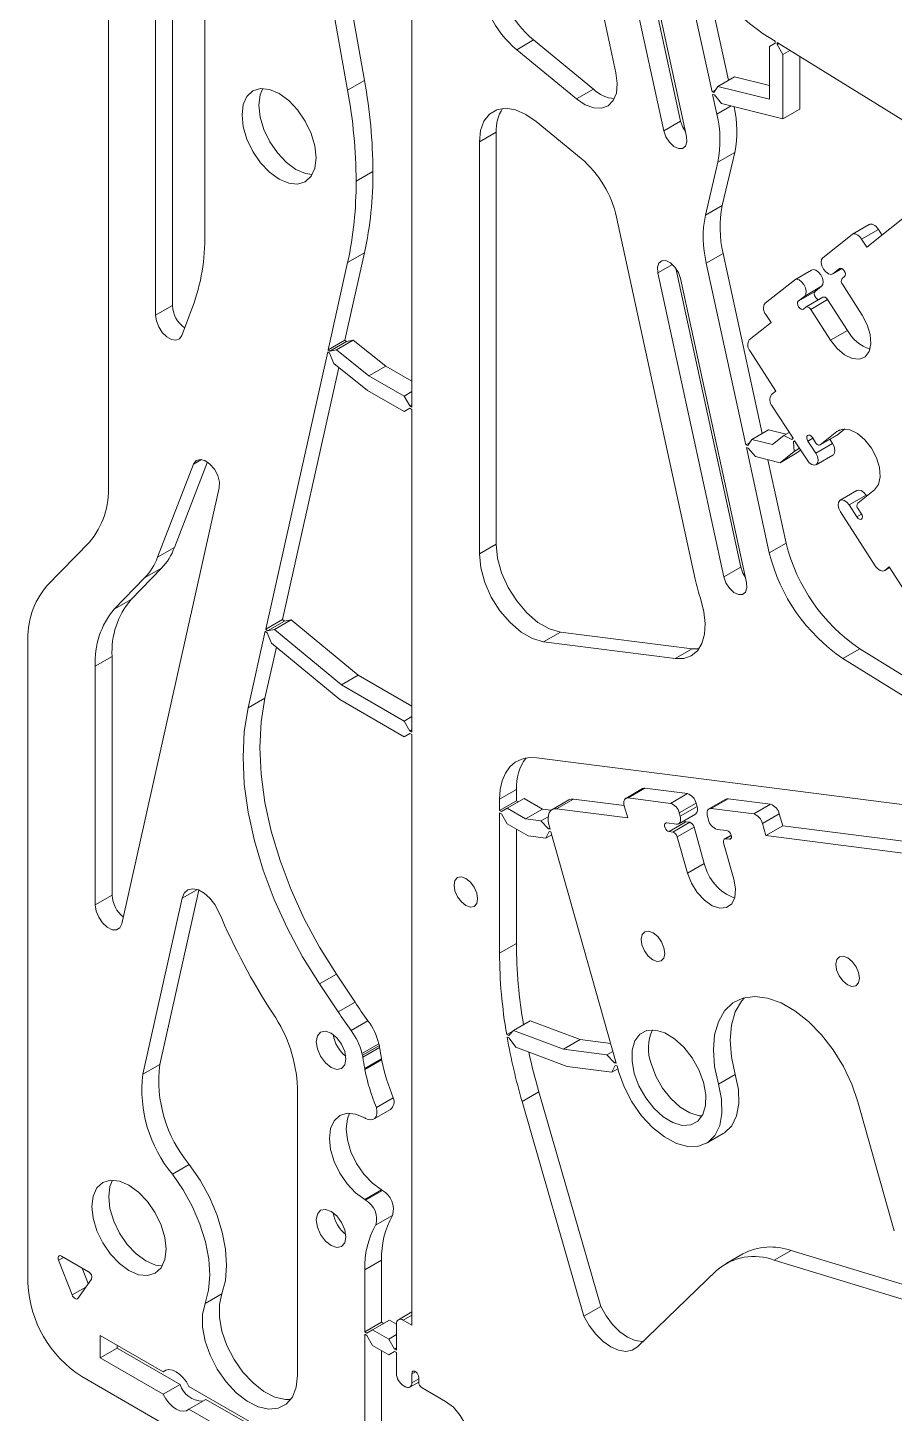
# Model space of a CAD drawing. Header units: millimetres. Extents: x 0 to 415, y 0 to 292.
# Drawn here: x 374.52 to 383.62, y 99.42 to 113.97 of the extents above; entities that cross this region are included whole.
import ezdxf

# ---------------------------------------------------------------- set-up
doc = ezdxf.new("R2010")
doc.units = ezdxf.units.MM

msp = doc.modelspace()

# ---------------------------------------------------------------- linework, layer by layer
at = {"color": 7, "linetype": 'Continuous', "lineweight": 15}
for p, q in [((375.3706, 118.5519), (375.3706, 109.1684)), ((380.6972, 113.4952), (379.818, 117.5453)), ((377.1975, 117.1709), (377.8815, 113.315)), ((380.2749, 117.1447), (381.199, 112.8879)), ((380.4632, 117.1938), (381.3758, 112.99)), ((380.8646, 117.1697), (381.7056, 113.2958)), ((377.4162, 117.0364), (378.0583, 113.417)), ((381.4369, 112.8293), (380.5128, 117.0861)), ((378.5562, 116.5869), (378.5562, 109.9867)), ((376.0424, 111.0558), (376.0424, 116.2593)), ((375.8656, 110.9537), (375.8656, 116.2033)), ((376.3827, 114.7583), (376.3827, 111.8017)), ((381.6158, 114.6259), (381.8779, 113.4186)), ((382.3687, 113.8285), (382.2406, 113.9079)), ((379.8319, 113.8416), (379.6551, 113.7395)), ((379.8319, 113.8416), (380.4605, 113.3241)), ((382.3686, 113.8068), (382.3085, 113.7721)), ((382.3085, 113.2192), (382.3085, 113.7721)), ((382.3687, 113.8069), (382.3686, 113.8068)), ((382.3686, 113.8068), (382.3687, 113.8068)), ((382.3687, 113.8285), (382.3687, 113.8068)), ((383.7536, 112.9706), (382.3899, 113.8154)), ((382.3899, 113.8154), (382.3899, 113.7944)), ((382.3899, 113.7944), (382.4074, 113.8045)), ((382.4499, 113.6905), (382.3899, 113.7944)), ((379.6551, 113.7395), (380.2837, 113.2221)), ((382.5232, 113.7328), (382.4499, 113.6905)), ((382.4499, 113.0144), (382.4499, 113.6905)), ((382.6267, 113.6687), (382.6267, 113.1165)), ((377.8815, 113.315), (378.0583, 113.417)), ((380.2837, 113.2221), (380.4605, 113.3241)), ((381.7398, 113.3156), (381.7056, 113.2958)), ((381.7649, 113.3534), (381.7237, 113.2914)), ((381.9417, 113.4554), (381.7649, 113.3534)), ((381.7649, 113.3534), (382.3085, 113.2192)), ((382.3085, 113.3649), (381.9417, 113.4554)), ((381.7237, 113.2914), (381.7056, 113.2958)), ((381.7295, 113.2645), (381.7114, 113.2689)), ((381.7114, 113.2689), (381.7563, 113.0623)), ((381.7295, 113.2645), (381.8039, 113.1739)), ((381.7295, 113.2645), (381.7295, 113.2645)), ((381.8039, 113.1739), (382.4499, 113.0144)), ((382.6267, 113.1165), (382.4499, 113.0144)), ((380.3314, 112.5984), (379.8613, 112.9854)), ((381.3758, 112.99), (381.199, 112.8879)), ((379.44, 112.8737), (379.2633, 112.7716)), ((379.2633, 112.7716), (379.2633, 108.4464)), ((379.44, 112.8737), (379.44, 108.5484)), ((381.9428, 112.6618), (381.7661, 112.5598)), ((381.9428, 112.6618), (381.8122, 112.1039)), ((378.1469, 112.4615), (377.9701, 112.3595)), ((381.7661, 112.5598), (381.6355, 112.0019)), ((381.6355, 112.0019), (381.8122, 112.1039)), ((383.8298, 112.064), (383.328, 111.6675)), ((381.5293, 108.1804), (380.7041, 111.9817)), ((383.3551, 111.904), (383.1783, 111.802)), ((383.1743, 111.7992), (382.8663, 111.5559)), ((383.4507, 111.8535), (383.2739, 111.7514)), ((383.2739, 111.7514), (383.328, 111.6675)), ((383.4507, 111.8535), (383.4887, 111.7945)), ((377.8533, 110.6907), (378.0581, 111.6077)), ((377.8813, 111.5056), (378.0581, 111.6077)), ((381.822, 111.6014), (381.6452, 111.4993)), ((381.822, 111.6014), (382.2323, 109.7113)), ((377.6765, 110.5886), (377.8813, 111.5056)), ((381.3248, 111.4464), (382.0062, 108.3081)), ((381.6452, 111.4993), (382.0598, 109.5899)), ((382.7506, 111.4264), (382.5738, 111.3244)), ((382.9704, 111.3855), (383.0683, 111.442)), ((382.9744, 111.3882), (383.0428, 111.4423)), ((381.1366, 111.3974), (381.8294, 108.206)), ((382.0673, 108.1474), (381.3745, 111.3388)), ((382.5698, 111.3217), (382.2618, 111.0784)), ((383.0968, 111.3584), (383.0695, 111.3368)), ((383.0737, 111.2768), (383.2817, 110.9539)), ((382.7862, 111.2019), (382.6094, 111.0998)), ((382.6094, 111.0998), (382.6778, 111.1539)), ((382.8546, 111.256), (382.6778, 111.1539)), ((382.8696, 111.141), (382.6928, 111.039)), ((382.7862, 111.2019), (382.8546, 111.256)), ((375.8656, 110.9537), (376.0424, 111.0558)), ((376.2548, 111.0377), (376.1399, 110.7395)), ((382.6908, 111.0376), (382.6634, 111.016)), ((382.9174, 111.1157), (382.7406, 111.0137)), ((382.7406, 111.0137), (382.9486, 110.6908)), ((382.9174, 111.1157), (383.1254, 110.7928)), ((382.3242, 110.8746), (382.0961, 110.6943)), ((382.2702, 110.9584), (382.3242, 110.8746)), ((383.1254, 110.7928), (382.9486, 110.6908)), ((377.0217, 107.6566), (377.6718, 110.5675)), ((377.6718, 110.5675), (377.6892, 110.5536)), ((377.6765, 110.5886), (377.8533, 110.6907)), ((377.6765, 110.5886), (377.6932, 110.5753)), ((377.6892, 110.5536), (377.7368, 110.4448)), ((377.6892, 110.5536), (377.6892, 110.5536)), ((377.6932, 110.5753), (377.87, 110.6774)), ((377.7636, 110.5897), (377.6932, 110.5753)), ((377.9404, 110.6917), (377.7636, 110.5897)), ((377.7636, 110.5897), (378.1049, 110.3166)), ((377.8533, 110.6907), (377.87, 110.6774)), ((377.87, 110.6774), (377.9404, 110.6917)), ((378.2817, 110.4186), (377.9404, 110.6917)), ((382.1045, 110.5744), (382.3746, 110.1551)), ((377.7368, 110.4448), (378.0914, 110.1611)), ((378.2817, 110.4186), (378.1049, 110.3166)), ((378.5562, 110.2602), (378.2817, 110.4186)), ((377.1985, 107.7587), (377.789, 110.403)), ((378.1049, 110.3166), (378.4745, 110.1033)), ((378.0914, 110.1611), (378.4745, 109.94)), ((378.4745, 110.1033), (378.5562, 110.1504)), ((382.329, 110.119), (382.3746, 110.1551)), ((378.5346, 109.9992), (378.4745, 110.1033)), ((378.4745, 109.94), (378.5346, 109.9747)), ((378.5346, 109.9747), (378.4745, 109.94)), ((378.5562, 110.0116), (378.5346, 109.9992)), ((378.5346, 109.9992), (378.5562, 109.9867)), ((378.5346, 109.9747), (378.5562, 109.9622)), ((382.556, 109.6598), (382.3374, 109.9991)), ((378.5562, 109.9622), (378.5562, 106.5746)), ((382.298, 109.7492), (382.1212, 109.6471)), ((382.298, 109.7492), (382.4834, 109.7039)), ((382.4577, 109.689), (382.3392, 109.5939)), ((382.4577, 109.689), (382.5156, 109.7225)), ((382.5422, 109.6489), (382.4577, 109.689)), ((382.8381, 109.5913), (383.0149, 109.6934)), ((382.8401, 109.5927), (383.0158, 109.7314)), ((383.0169, 109.6947), (382.8401, 109.5927)), ((383.0169, 109.6947), (383.0149, 109.6934)), ((383.0169, 109.6947), (383.0977, 109.7585)), ((382.098, 109.6119), (382.0598, 109.5899)), ((382.0801, 109.5849), (382.0598, 109.5899)), ((382.086, 109.5579), (382.0656, 109.563)), ((382.0656, 109.563), (382.3058, 108.4566)), ((382.1212, 109.6471), (382.0801, 109.5849)), ((382.0801, 109.5849), (382.0801, 109.5849)), ((382.086, 109.5579), (382.1604, 109.4676)), ((382.3392, 109.5939), (382.1212, 109.6471)), ((382.556, 109.6598), (382.5422, 109.6489)), ((382.5722, 109.6346), (382.5585, 109.6238)), ((382.5735, 109.6325), (382.5585, 109.6238)), ((382.5585, 109.6238), (382.5586, 109.6237)), ((382.5586, 109.6237), (382.5736, 109.6324)), ((382.5661, 109.5216), (382.5586, 109.6237)), ((382.6236, 109.5548), (382.5661, 109.5216)), ((382.702, 109.433), (382.5722, 109.6346)), ((382.5967, 109.5063), (382.635, 109.5371)), ((382.7123, 109.6309), (382.7933, 109.5051)), ((382.7579, 109.6669), (382.7903, 109.6166)), ((382.7933, 109.5051), (382.9701, 109.6071)), ((382.9417, 109.6511), (382.9701, 109.6071)), ((375.8871, 108.4123), (376.2635, 109.3892)), ((376.0639, 108.5143), (376.4096, 109.4116)), ((382.4199, 109.4042), (382.1604, 109.4676)), ((382.2922, 109.4354), (382.4825, 108.5587)), ((382.5661, 109.5216), (382.4199, 109.4042)), ((382.5967, 109.5063), (382.4199, 109.4042)), ((382.7977, 109.3824), (382.9744, 109.4845)), ((376.5343, 109.1406), (375.512, 104.5634)), ((383.2256, 109.1125), (383.0488, 109.0105)), ((383.2345, 108.9804), (383.4101, 109.1192)), ((383.3212, 109.0619), (383.1444, 108.9599)), ((383.1444, 108.9599), (383.2255, 108.8341)), ((383.3212, 109.0619), (383.3268, 109.0533)), ((383.4178, 108.3217), (383.0532, 108.8878)), ((383.2387, 108.9205), (383.2711, 108.8701)), ((374.7255, 108.111), (375.1707, 108.5682)), ((375.8871, 108.4123), (376.0639, 108.5143)), ((379.2633, 108.4464), (379.44, 108.5484)), ((382.3058, 108.4566), (382.4825, 108.5587)), ((375.6094, 107.969), (375.928, 108.2961)), ((375.7512, 108.194), (375.928, 108.2961)), ((382.0062, 108.3081), (381.8294, 108.206)), ((383.5135, 108.2711), (383.5679, 108.3025)), ((383.5175, 108.2738), (383.5631, 108.3099)), ((383.5631, 108.3099), (384.1574, 107.3873)), ((375.4326, 107.8669), (375.7512, 108.194)), ((375.4326, 107.8669), (375.6094, 107.969)), ((377.1985, 107.7587), (377.0217, 107.6566)), ((377.042, 107.6397), (377.0217, 107.6566)), ((377.042, 107.6398), (377.2188, 107.7419)), ((377.1135, 107.6518), (377.042, 107.6398)), ((377.042, 107.6397), (377.042, 107.6398)), ((377.2902, 107.7539), (377.1135, 107.6518)), ((377.8156, 107.0716), (377.1135, 107.6518)), ((377.2187, 107.7418), (377.1985, 107.7587)), ((377.2188, 107.7419), (377.2902, 107.7539)), ((377.2902, 107.7539), (377.9923, 107.1736)), ((374.5256, 100.7893), (374.5256, 107.5108)), ((376.8368, 106.8289), (377.017, 107.6355)), ((377.0377, 107.6181), (377.017, 107.6355)), ((377.0377, 107.6181), (377.0836, 107.5094)), ((377.8005, 106.917), (377.0836, 107.5094)), ((380.1146, 107.6264), (379.9378, 107.5243)), ((379.9378, 107.5243), (381.3185, 107.348)), ((380.1146, 107.6264), (381.4953, 107.4501)), ((375.2327, 107.2667), (375.4095, 107.3687)), ((375.4095, 104.8631), (375.4095, 107.3687)), ((377.0136, 106.931), (377.1336, 107.4681)), ((381.3185, 107.348), (381.4953, 107.4501)), ((381.4953, 107.4501), (381.5659, 107.4488)), ((383.0779, 107.3479), (383.2547, 107.45)), ((383.2547, 107.45), (384.4727, 106.6954)), ((375.2327, 104.761), (375.2327, 107.2667)), ((383.0779, 107.3479), (384.5261, 106.4508)), ((377.9923, 107.1736), (377.8156, 107.0716)), ((378.4749, 106.691), (377.8156, 107.0716)), ((377.9923, 107.1736), (378.5562, 106.8481)), ((376.8368, 106.8289), (377.0136, 106.931)), ((378.4749, 106.5277), (377.8005, 106.917)), ((378.4749, 106.691), (378.5562, 106.7379)), ((378.535, 106.5869), (378.4749, 106.691)), ((378.4749, 106.5277), (378.535, 106.5624)), ((378.535, 106.5624), (378.4749, 106.5277)), ((378.5562, 106.5991), (378.535, 106.5869)), ((378.5562, 106.5746), (378.535, 106.5869)), ((378.5562, 106.5501), (378.535, 106.5624)), ((378.5562, 106.5501), (378.5562, 100.3491)), ((383.8665, 105.7959), (379.8677, 106.3065)), ((379.4754, 105.8704), (379.6522, 105.9725)), ((379.6522, 105.9725), (379.6522, 105.8558)), ((380.9769, 105.9821), (380.8002, 105.88)), ((381.0013, 105.9864), (380.8245, 105.8843)), ((381.4461, 105.9296), (381.0013, 105.9864)), ((381.2693, 105.8275), (381.4461, 105.9296)), ((379.4754, 105.8704), (379.4754, 105.7537)), ((379.6522, 105.8558), (379.4754, 105.7537)), ((379.4966, 105.7415), (379.4754, 105.7537)), ((379.5567, 105.7762), (379.4966, 105.7415)), ((379.7335, 105.8783), (379.5567, 105.7762)), ((379.7491, 105.6652), (379.5567, 105.7762)), ((379.6734, 105.8436), (379.6522, 105.8558)), ((379.7335, 105.8783), (379.9259, 105.7672)), ((379.9259, 105.7672), (379.7491, 105.6652)), ((379.9259, 105.7672), (380.0167, 105.7551)), ((380.2024, 105.8633), (380.0256, 105.7613)), ((380.2511, 105.8719), (380.0743, 105.7698)), ((380.0743, 105.7698), (380.8202, 105.6746)), ((380.2511, 105.8719), (380.7837, 105.8039)), ((380.8202, 105.6746), (380.7843, 105.8018)), ((381.2693, 105.8275), (380.8245, 105.8843)), ((381.5376, 105.8303), (381.3608, 105.7282)), ((381.3711, 105.6919), (381.5479, 105.7939)), ((381.5376, 105.8303), (381.5479, 105.7939)), ((381.85, 105.8706), (381.6732, 105.7685)), ((381.8744, 105.8749), (381.6976, 105.7728)), ((382.1424, 105.716), (381.6976, 105.7728)), ((382.3191, 105.8181), (381.8744, 105.8749)), ((382.1424, 105.716), (382.3191, 105.8181)), ((379.4966, 105.717), (379.4754, 105.7292)), ((379.4754, 105.7292), (379.4754, 104.2551)), ((379.4966, 105.717), (379.5567, 105.6129)), ((379.7753, 105.4867), (379.5567, 105.6129)), ((379.9101, 105.6437), (379.7491, 105.6652)), ((379.9101, 105.6437), (379.985, 105.6869)), ((379.9878, 105.5589), (379.9101, 105.6437)), ((380.0075, 105.5563), (379.9938, 105.6049)), ((381.3309, 105.6094), (381.232, 105.622)), ((381.2544, 105.5315), (381.4312, 105.6336)), ((381.2939, 105.5265), (381.4707, 105.6285)), ((381.3552, 105.6137), (381.532, 105.7157)), ((381.3608, 105.7282), (381.3711, 105.6919)), ((381.4312, 105.6336), (381.4707, 105.6285)), ((381.6573, 105.6904), (381.6676, 105.654)), ((382.4107, 105.7188), (382.2339, 105.6167)), ((382.2698, 105.4895), (382.2339, 105.6167)), ((382.4466, 105.5915), (382.4107, 105.7188)), ((379.6522, 105.5578), (379.6522, 104.3572)), ((379.9608, 105.4619), (379.7753, 105.4867)), ((379.9608, 105.4619), (379.9953, 105.5316)), ((380.0239, 105.4983), (379.9608, 105.4619)), ((380.0041, 105.5684), (379.9878, 105.5589)), ((380.0041, 105.5682), (379.9878, 105.5588)), ((379.9878, 105.5589), (379.9878, 105.5588)), ((380.0075, 105.5563), (379.9878, 105.5588)), ((380.0152, 105.529), (379.9953, 105.5316)), ((380.7006, 103.1006), (380.0152, 105.529)), ((381.2544, 105.5315), (381.2939, 105.5265)), ((381.3397, 105.4768), (381.5165, 105.5789)), ((381.4474, 105.095), (381.3397, 105.4768)), ((381.6242, 105.1971), (381.5165, 105.5789)), ((381.858, 105.5421), (381.7592, 105.5547)), ((381.9063, 105.4946), (381.8352, 105.4536)), ((382.2698, 105.4895), (382.4466, 105.5915)), ((382.2698, 105.4895), (383.7643, 105.2986)), ((382.4466, 105.5915), (383.9411, 105.4007)), ((381.935, 105.0328), (381.8273, 105.4145)), ((381.8474, 105.4558), (381.8869, 105.4507)), ((381.6242, 105.1971), (381.4474, 105.095)), ((375.9092, 103.0859), (376.3184, 104.9179)), ((375.2327, 104.761), (375.4095, 104.8631)), ((375.7325, 102.9839), (376.1449, 104.8307)), ((379.4754, 104.2551), (379.6522, 104.3572)), ((377.7632, 104.0338), (377.5864, 103.9317)), ((377.9592, 103.7409), (377.7632, 104.0338)), ((377.7825, 103.6389), (377.5864, 103.9317)), ((377.9592, 103.7409), (377.7825, 103.6389)), ((377.9171, 103.4442), (378.0939, 103.5462)), ((379.6165, 103.4377), (379.5506, 103.3997)), ((379.6209, 103.4424), (379.5732, 103.3912)), ((379.7977, 103.5445), (379.6209, 103.4424)), ((380.1463, 103.2467), (379.6209, 103.4424)), ((379.7977, 103.5445), (380.3231, 103.3487)), ((378.0316, 103.2026), (378.2084, 103.3046)), ((378.0372, 103.1837), (378.214, 103.2858)), ((379.5732, 103.3912), (379.5506, 103.3997)), ((379.5757, 103.3654), (379.5552, 103.3731)), ((379.5759, 103.3638), (379.5757, 103.3654)), ((379.5759, 103.3638), (379.6456, 103.2674)), ((380.3231, 103.3487), (380.1463, 103.2467)), ((380.3231, 103.3487), (380.6422, 103.3075)), ((378.0405, 103.1629), (378.2172, 103.2649)), ((378.2375, 103.1451), (378.0607, 103.0431)), ((378.2378, 103.1353), (378.061, 103.0333)), ((380.1846, 103.0665), (379.6456, 103.2674)), ((380.603, 103.1877), (380.1463, 103.2467)), ((380.603, 103.1877), (380.6658, 103.2239)), ((380.6808, 103.1032), (380.603, 103.1877)), ((375.7325, 102.9839), (375.9092, 103.0859)), ((380.6542, 103.0059), (380.1846, 103.0665)), ((380.6542, 103.0059), (380.6885, 103.0759)), ((380.717, 103.0422), (380.6542, 103.0059)), ((380.6972, 103.1126), (380.6808, 103.1032)), ((380.6972, 103.1126), (380.6808, 103.1031)), ((380.6808, 103.1032), (380.6808, 103.1031)), ((380.7006, 103.1006), (380.6808, 103.1031)), ((380.7083, 103.0733), (380.6885, 103.0759)), ((380.7249, 103.0142), (380.7083, 103.0733)), ((377.3541, 102.8431), (377.3541, 99.8231)), ((381.7726, 102.8804), (381.9494, 102.9825)), ((378.1837, 102.6333), (378.3605, 102.7353)), ((379.7118, 102.6972), (379.8885, 102.7993)), ((379.7118, 102.6972), (380.3602, 100.4449)), ((379.8885, 102.7993), (380.537, 100.547)), ((378.1537, 102.512), (378.3304, 102.6141)), ((383.2355, 102.6936), (383.6177, 101.3392)), ((378.0687, 102.5204), (378.0612, 102.5248)), ((381.6463, 102.2588), (381.823, 102.3609)), ((376.042, 101.9345), (376.2188, 102.0366)), ((378.0612, 101.6674), (378.238, 101.7695)), ((378.0691, 101.6628), (378.2459, 101.7649)), ((378.238, 101.7695), (378.2459, 101.7649)), ((378.0612, 101.6674), (378.0691, 101.6628)), ((378.1754, 101.3979), (378.3522, 101.5)), ((382.0291, 101.0998), (381.8523, 100.9977)), ((382.5355, 101.1334), (382.3587, 101.0313)), ((382.5355, 101.1334), (385.3039, 100.2894)), ((374.99, 100.6665), (374.8486, 101.031)), ((374.8792, 101.0746), (375.162, 100.9113)), ((375.16, 100.7859), (375.0968, 100.949)), ((378.0612, 100.9307), (378.238, 101.0328)), ((378.238, 101.0328), (378.238, 100.3807)), ((382.3587, 101.0313), (385.1271, 100.1873)), ((375.1927, 100.8324), (375.0512, 100.6312)), ((378.0612, 100.9307), (378.0612, 100.2787)), ((380.9239, 100.1231), (381.7533, 100.923)), ((376.3846, 100.5782), (376.5614, 100.6802)), ((380.3602, 100.4449), (380.537, 100.547)), ((378.238, 100.3807), (378.0612, 100.2787)), ((378.3193, 100.4032), (378.1425, 100.3011)), ((378.2592, 100.3685), (378.238, 100.3807)), ((378.3935, 100.3603), (378.3193, 100.4032)), ((378.5562, 100.4891), (378.4142, 100.4071)), ((378.5562, 100.3491), (378.4642, 100.4022)), ((375.2858, 100.2427), (375.946, 99.8615)), ((375.2858, 100.0059), (375.2858, 100.2427)), ((378.0824, 100.2664), (378.0612, 100.2787)), ((378.0824, 100.2419), (378.0612, 100.2542)), ((378.0612, 100.2542), (378.0612, 99.1866)), ((378.1425, 100.3011), (378.0824, 100.2664)), ((378.0824, 100.2419), (378.1425, 100.1378)), ((378.1425, 100.3011), (378.3122, 100.2032)), ((378.3122, 100.2032), (378.3935, 100.2501)), ((378.3935, 100.3613), (378.3935, 100.0868)), ((375.2858, 100.0059), (375.4626, 100.1079)), ((375.4626, 100.1406), (375.4626, 100.1079)), ((376.1228, 99.7268), (375.4626, 100.1079)), ((378.1425, 100.1378), (378.3122, 100.0399)), ((378.238, 100.0827), (378.238, 99.2886)), ((378.3723, 100.0991), (378.3122, 100.2032)), ((378.3723, 100.0991), (378.3935, 100.1113)), ((378.3935, 100.0868), (378.3723, 100.0991)), ((375.2858, 100.0059), (375.946, 99.6247)), ((378.3122, 100.0399), (378.3723, 100.0746)), ((378.3723, 100.0746), (378.3122, 100.0399)), ((378.3935, 100.0623), (378.3723, 100.0746)), ((378.3935, 100.0623), (378.3935, 99.8388)), ((377.4955, 98.4216), (375.0913, 99.8095)), ((375.946, 99.8615), (375.9788, 99.8804)), ((378.5562, 99.7449), (378.5562, 99.8388)), ((378.5595, 99.8583), (378.5765, 99.8681)), ((378.6269, 99.753), (378.6269, 99.802)), ((375.946, 99.6247), (376.1228, 99.7268)), ((376.2165, 99.7054), (376.8768, 99.3242)), ((378.4642, 99.7163), (378.4854, 99.704)), ((378.5354, 99.6991), (378.6269, 99.7519)), ((378.6622, 99.6918), (378.9097, 99.5489)), ((376.2165, 99.4686), (376.3933, 99.5706)), ((376.8768, 99.2915), (376.3933, 99.5706)), ((376.2165, 99.4686), (376.8768, 99.0874))]:
    msp.add_line(p, q, dxfattribs=at)
at = {"color": 8, "linetype": 'Continuous', "lineweight": 15}
for p, q in [((381.7563, 113.0623), (381.9059, 113.1487)), ((381.2896, 111.4858), (381.1366, 111.3974)), ((382.9744, 111.3882), (383.0679, 111.4422)), ((383.047, 111.4447), (383.0428, 111.4423)), ((383.0465, 109.7492), (383.0158, 109.7314)), ((382.7624, 109.6598), (382.7123, 109.6309)), ((376.2635, 109.3892), (376.3481, 109.438)), ((383.2753, 108.8629), (383.2255, 108.8341)), ((383.5175, 108.2738), (383.5677, 108.3028)), ((381.8474, 105.4558), (381.9075, 105.4905)), ((381.8869, 105.4507), (381.9071, 105.4623)), ((376.1449, 104.8307), (376.3045, 104.9228)), ((374.8486, 101.031), (374.9016, 101.0616)), ((374.99, 100.6665), (375.1349, 100.7501)), ((378.5562, 100.4552), (378.4642, 100.4022)), ((378.5562, 99.8388), (378.5949, 99.8611)), ((378.5562, 99.7449), (378.6269, 99.7857))]:
    msp.add_line(p, q, dxfattribs=at)
at = {"color": 7, "linetype": 'Continuous', "lineweight": 15, "flags": 128}
for points in [[(380.6972, 113.4952), (380.7108, 113.3837), (380.7011, 113.285), (380.6688, 113.2058), (380.6159, 113.1511), (380.5459, 113.1247), (380.4636, 113.1281), (380.3742, 113.1613), (380.2837, 113.2221)], [(377.1619, 113.2792), (377.2626, 113.2058), (377.3564, 113.1068), (377.4369, 112.9889), (377.4988, 112.8602), (377.5376, 112.7295), (377.5509, 112.6056), (377.5376, 112.497), (377.4988, 112.4111), (377.4369, 112.3538), (377.3564, 112.3289), (377.2626, 112.3382), (377.1619, 112.381), (377.0613, 112.4544), (376.9675, 112.5535), (376.8869, 112.6713), (376.8251, 112.8), (376.7863, 112.9308), (376.773, 113.0546), (376.7863, 113.1632), (376.8251, 113.2491), (376.8869, 113.3064), (376.9675, 113.3313), (377.0613, 113.322), (377.1619, 113.2792)], [(377.5107, 112.4301), (377.4394, 112.4403), (377.3387, 112.4831), (377.2381, 112.5565), (377.1443, 112.6555), (377.0637, 112.7734), (377.0019, 112.9021), (376.9631, 113.0328), (376.9498, 113.1567), (376.9631, 113.2653), (376.9899, 113.3322)], [(379.2633, 112.7716), (379.2755, 112.8907), (379.3115, 112.9899), (379.3696, 113.0642), (379.4468, 113.1099), (379.5394, 113.1249), (379.6428, 113.1083), (379.7519, 113.061), (379.8613, 112.9854)], [(381.199, 112.8879), (381.2211, 112.8256), (381.258, 112.7683), (381.3039, 112.7247), (381.3521, 112.7016), (381.395, 112.7023), (381.4262, 112.7268), (381.4409, 112.7714), (381.4369, 112.8293)], [(381.3758, 112.99), (381.3979, 112.9276), (381.4254, 112.8823)], [(383.3551, 111.904), (383.361, 111.9067), (383.3726, 111.9087), (383.3855, 111.9072), (383.3992, 111.9022), (383.413, 111.894), (383.4266, 111.8828), (383.4393, 111.8691), (383.4507, 111.8535)], [(383.2739, 111.7514), (383.2625, 111.7671), (383.2498, 111.7808), (383.2362, 111.7919), (383.2224, 111.8002), (383.2088, 111.8051), (383.1959, 111.8067), (383.1842, 111.8047), (383.1743, 111.7992)], [(381.3745, 111.3388), (381.3524, 111.4011), (381.3155, 111.4584), (381.2695, 111.502), (381.2214, 111.5251), (381.1785, 111.5244), (381.1473, 111.4999), (381.1326, 111.4553), (381.1366, 111.3974)], [(382.7506, 111.4264), (382.7681, 111.4311), (382.7946, 111.4246), (382.8221, 111.4052), (382.8462, 111.3759), (382.8634, 111.341), (382.871, 111.306), (382.8679, 111.2761), (382.8546, 111.256)], [(382.8663, 111.5559), (382.853, 111.5358), (382.8499, 111.5059), (382.8575, 111.4709), (382.8747, 111.436), (382.8989, 111.4067), (382.9263, 111.3873), (382.9528, 111.3808), (382.9744, 111.3882)], [(383.0428, 111.4423), (383.0536, 111.446), (383.0669, 111.4427), (383.0806, 111.433), (383.0926, 111.4184), (383.1012, 111.4009), (383.1051, 111.3834), (383.1035, 111.3685), (383.0968, 111.3584)], [(382.6778, 111.1539), (382.6912, 111.1741), (382.6943, 111.204), (382.6866, 111.239), (382.6694, 111.2738), (382.6453, 111.3032), (382.6179, 111.3226), (382.5913, 111.3291), (382.5698, 111.3217)], [(382.7862, 111.2019), (382.7795, 111.1918), (382.7779, 111.1769), (382.7818, 111.1594), (382.7904, 111.1419), (382.8024, 111.1273), (382.8161, 111.1176), (382.8242, 111.1148)], [(382.8696, 111.141), (382.8725, 111.1424), (382.8783, 111.1434), (382.8848, 111.1426), (382.8916, 111.1401), (382.8985, 111.136), (382.9053, 111.1304), (382.9117, 111.1236), (382.9174, 111.1157)], [(382.6634, 111.016), (382.6526, 111.0123), (382.6394, 111.0155), (382.6257, 111.0252), (382.6136, 111.0399), (382.605, 111.0573), (382.6012, 111.0748), (382.6027, 111.0898), (382.6094, 111.0998)], [(382.7406, 111.0137), (382.7349, 111.0215), (382.7285, 111.0284), (382.7218, 111.0339), (382.7148, 111.0381), (382.708, 111.0405), (382.7016, 111.0413), (382.6958, 111.0403), (382.6908, 111.0376)], [(376.1399, 110.7395), (376.1154, 110.7046), (376.0777, 110.6898), (376.0316, 110.6971), (375.9825, 110.7254), (375.9363, 110.7715), (375.8987, 110.8296), (375.8741, 110.8929), (375.8656, 110.9537)], [(383.2817, 110.9539), (383.3344, 110.8529), (383.3657, 110.7488), (383.3725, 110.652), (383.3541, 110.5719), (383.3123, 110.5162), (383.2512, 110.4905), (383.1768, 110.4973), (383.0963, 110.536), (383.0177, 110.6026), (382.9486, 110.6908)], [(382.7123, 109.6309), (382.7037, 109.6483), (382.6998, 109.6658), (382.7014, 109.6807), (382.7081, 109.6908), (382.7189, 109.6945), (382.7321, 109.6913), (382.7458, 109.6816), (382.7579, 109.6669)], [(383.0158, 109.7314), (383.0769, 109.7571), (383.1513, 109.7503), (383.2318, 109.7117), (383.3104, 109.645), (383.3795, 109.5569), (383.4323, 109.4558), (383.4636, 109.3518), (383.4704, 109.255), (383.452, 109.1748), (383.4101, 109.1192)], [(382.7903, 109.6166), (382.796, 109.6088), (382.8024, 109.6019), (382.8092, 109.5963), (382.8161, 109.5922), (382.8229, 109.5897), (382.8293, 109.589), (382.8352, 109.59), (382.8401, 109.5927)], [(382.9701, 109.6071), (382.9873, 109.5723), (382.9949, 109.5372), (382.9918, 109.5074), (382.9785, 109.4872), (382.9744, 109.4845)], [(376.2635, 109.3892), (376.2907, 109.4261), (376.3327, 109.4392), (376.3837, 109.4266), (376.4364, 109.3901), (376.4836, 109.3349), (376.5185, 109.2686), (376.5362, 109.2007), (376.5343, 109.1406)], [(382.702, 109.433), (382.7262, 109.4036), (382.7536, 109.3842), (382.7801, 109.3777), (382.8017, 109.3851), (382.815, 109.4053), (382.8181, 109.4352), (382.8105, 109.4702), (382.7933, 109.5051)], [(383.2256, 109.1125), (383.2431, 109.1172), (383.2697, 109.1107), (383.2971, 109.0913), (383.3212, 109.0619)], [(383.1444, 108.9599), (383.1203, 108.9892), (383.0929, 109.0086), (383.0664, 109.0151), (383.0448, 109.0077), (383.0314, 108.9875), (383.0284, 108.9577), (383.036, 108.9226), (383.0532, 108.8878)], [(383.2711, 108.8701), (383.2797, 108.8527), (383.2835, 108.8352), (383.282, 108.8203), (383.2753, 108.8102), (383.2645, 108.8065), (383.2513, 108.8097), (383.2375, 108.8194), (383.2255, 108.8341)], [(379.44, 108.5484), (379.4545, 108.4027), (379.4972, 108.2487), (379.5656, 108.0955), (379.6556, 107.9522), (379.762, 107.827), (379.8786, 107.7274), (379.9984, 107.6592), (380.1146, 107.6264)], [(379.9378, 107.5243), (379.8217, 107.5572), (379.7018, 107.6254), (379.5853, 107.725), (379.4788, 107.8501), (379.3888, 107.9935), (379.3205, 108.1466), (379.2778, 108.3006), (379.2633, 108.4464)], [(382.0062, 108.3081), (382.0283, 108.2457), (382.0558, 108.2004)], [(383.4178, 108.3217), (383.4293, 108.306), (383.442, 108.2923), (383.4555, 108.2811), (383.4694, 108.2729), (383.483, 108.268), (383.4959, 108.2664), (383.5076, 108.2684), (383.5175, 108.2738)], [(381.8294, 108.206), (381.8515, 108.1437), (381.8883, 108.0864), (381.9343, 108.0428), (381.9824, 108.0197), (382.0253, 108.0204), (382.0566, 108.045), (382.0713, 108.0896), (382.0673, 108.1474)], [(381.5876, 107.9668), (381.6207, 107.8375), (381.6337, 107.7142), (381.6262, 107.6023), (381.5983, 107.5062), (381.5513, 107.4301), (381.4871, 107.3771), (381.4084, 107.3493), (381.3185, 107.348)], [(377.7632, 104.0338), (377.585, 104.3196), (377.4257, 104.6165), (377.2874, 104.9206), (377.1717, 105.2282), (377.0802, 105.5353), (377.0139, 105.8381), (376.9738, 106.1327), (376.9603, 106.4154), (376.9737, 106.6826), (377.0136, 106.931)], [(377.5864, 103.9317), (377.4082, 104.2176), (377.249, 104.5144), (377.1106, 104.8186), (376.9949, 105.1262), (376.9034, 105.4333), (376.8372, 105.736), (376.7971, 106.0306), (376.7836, 106.3133), (376.7969, 106.5805), (376.8368, 106.8289)], [(379.8677, 106.3065), (379.7845, 106.3086), (379.7082, 106.2929), (379.6405, 106.2597), (379.5829, 106.2098), (379.5366, 106.1442), (379.5029, 106.0646), (379.4823, 105.9727), (379.4754, 105.8704)], [(380.0743, 105.7698), (380.0496, 105.7696), (380.0278, 105.7624), (380.0097, 105.7486), (379.9961, 105.7285), (379.9875, 105.703), (379.9842, 105.6732), (379.9863, 105.64), (379.9938, 105.6049)], [(380.8245, 105.8843), (380.8121, 105.8842), (380.8012, 105.8806), (380.7922, 105.8737), (380.7854, 105.8637), (380.7811, 105.8509), (380.7795, 105.836), (380.7805, 105.8194), (380.7843, 105.8018)], [(381.6976, 105.7728), (381.6852, 105.7727), (381.6743, 105.7691), (381.6653, 105.7622), (381.6585, 105.7522), (381.6542, 105.7394), (381.6525, 105.7245), (381.6536, 105.7079), (381.6573, 105.6904)], [(381.2159, 105.6199), (381.2093, 105.6123), (381.2063, 105.6007), (381.2073, 105.5865), (381.2122, 105.5712), (381.2204, 105.5565), (381.231, 105.5441), (381.2427, 105.5355), (381.2544, 105.5315)], [(381.3309, 105.6094), (381.3432, 105.6095), (381.3541, 105.6131), (381.3631, 105.62), (381.3699, 105.63), (381.3742, 105.6428), (381.3759, 105.6577), (381.3748, 105.6743), (381.3711, 105.6919)], [(381.4092, 105.6448), (381.4195, 105.6375), (381.4312, 105.6336)], [(381.8869, 105.4507), (381.8971, 105.4519), (381.9047, 105.4581), (381.9089, 105.4686), (381.9091, 105.4822), (381.9053, 105.4974), (381.8981, 105.5124), (381.8881, 105.5256), (381.8765, 105.5355)], [(381.8273, 105.4145), (381.8254, 105.4233), (381.8249, 105.4316), (381.8257, 105.4391), (381.8279, 105.4454), (381.8313, 105.4505), (381.8358, 105.4539), (381.8412, 105.4557), (381.8474, 105.4558)], [(378.9981, 104.9687), (379.0075, 105.018), (379.0343, 105.0488), (379.0745, 105.0566), (379.1218, 105.0402), (379.1692, 105.002), (379.2093, 104.9478), (379.2362, 104.886), (379.2456, 104.8259), (379.2362, 104.7766), (379.2093, 104.7457), (379.1692, 104.7379), (379.1218, 104.7544), (379.0745, 104.7926), (379.0343, 104.8468), (379.0075, 104.9086), (378.9981, 104.9687)], [(381.4474, 105.095), (381.4887, 104.9896), (381.5498, 104.8914), (381.6247, 104.8101), (381.7062, 104.7536), (381.7862, 104.7276), (381.8568, 104.7344), (381.9113, 104.7735), (381.9443, 104.841), (381.9524, 104.9304), (381.935, 105.0328)], [(376.1449, 104.8307), (376.1674, 104.8843), (376.2055, 104.9186), (376.2561, 104.9306), (376.3148, 104.9193), (376.3767, 104.8856), (376.4365, 104.8324), (376.489, 104.7642), (376.5299, 104.6869)], [(375.512, 104.5634), (375.4917, 104.5207), (375.456, 104.4989), (375.4095, 104.5008), (375.3583, 104.5262), (375.3093, 104.5718), (375.2687, 104.6314), (375.242, 104.6974), (375.2327, 104.761)], [(380.9698, 104.3411), (380.9614, 104.4009), (380.9718, 104.4493), (380.9995, 104.479), (381.0402, 104.4855), (381.0877, 104.4677), (381.1349, 104.4285), (381.1744, 104.3737), (381.2004, 104.3117), (381.2088, 104.2519), (381.1984, 104.2035), (381.1707, 104.1738), (381.13, 104.1673), (381.0824, 104.1851), (381.0353, 104.2243), (380.9957, 104.2791), (380.9698, 104.3411)], [(383.0124, 104.0803), (383.004, 104.14), (383.0145, 104.1884), (383.0421, 104.2181), (383.0829, 104.2246), (383.1304, 104.2069), (383.1775, 104.1676), (383.2171, 104.1128), (383.2431, 104.0508), (383.2515, 103.9911), (383.241, 103.9426), (383.2134, 103.9129), (383.1726, 103.9065), (383.1251, 103.9242), (383.078, 103.9635), (383.0384, 104.0183), (383.0124, 104.0803)], [(381.7726, 102.8804), (381.7328, 103.0642), (381.7192, 103.2386), (381.7323, 103.3976), (381.7717, 103.5358), (381.836, 103.6485), (381.9231, 103.7319), (382.03, 103.7831), (382.153, 103.8003), (382.288, 103.7831), (382.4303, 103.7319), (382.5752, 103.6486), (382.7176, 103.5359), (382.8527, 103.3977), (382.976, 103.2388), (383.0832, 103.0644), (383.1707, 102.8806), (383.2355, 102.6936)], [(381.9494, 102.9825), (381.9095, 103.1663), (381.8959, 103.3406), (381.9091, 103.4996), (381.9485, 103.6378), (382.0128, 103.7505), (382.0446, 103.7871)], [(377.7076, 103.4153), (377.7672, 103.3673), (377.8176, 103.2992), (377.8513, 103.2214), (377.8632, 103.1458), (377.8513, 103.0839), (377.8176, 103.0451), (377.7672, 103.0353), (377.7076, 103.056), (377.6481, 103.1041), (377.5976, 103.1721), (377.5639, 103.2499), (377.5521, 103.3255), (377.5639, 103.3874), (377.5976, 103.4262), (377.6481, 103.436), (377.7076, 103.4153)], [(381.6145, 102.9006), (381.6387, 102.7728), (381.6365, 102.6568), (381.6081, 102.5606), (381.5555, 102.4908), (381.4822, 102.452), (381.3932, 102.4469), (381.2946, 102.476), (381.1931, 102.5371), (381.0956, 102.6261), (381.0088, 102.737), (380.9385, 102.8622), (380.8897, 102.9932), (380.8655, 103.121), (380.8677, 103.2369), (380.8961, 103.3331), (380.9487, 103.403), (381.022, 103.4418), (381.111, 103.4468), (381.2096, 103.4178), (381.3111, 103.3567), (381.4086, 103.2677), (381.4954, 103.1568), (381.5656, 103.0316), (381.6145, 102.9006)], [(381.7726, 102.8804), (381.8049, 102.7213), (381.8093, 102.5735), (381.7855, 102.4444), (381.7349, 102.3406), (381.6598, 102.2672), (381.5642, 102.2279), (381.4527, 102.2247), (381.3311, 102.2577), (381.2053, 102.3252), (381.0816, 102.424), (380.9664, 102.549), (380.8653, 102.694), (380.7835, 102.8517), (380.7249, 103.0142)], [(381.6009, 102.5469), (381.57, 102.549), (381.4714, 102.578), (381.3699, 102.6391), (381.2724, 102.7281), (381.1856, 102.839), (381.1153, 102.9642), (381.0665, 103.0952)], [(381.9494, 102.9825), (381.9817, 102.8233), (381.986, 102.6755), (381.9623, 102.5465), (381.9116, 102.4427), (381.8366, 102.3692), (381.823, 102.3609)], [(378.0612, 102.5248), (377.9651, 102.5656), (377.8756, 102.5745), (377.7987, 102.5508), (377.7397, 102.496), (377.7026, 102.414), (377.6899, 102.3104), (377.7026, 102.1921), (377.7397, 102.0673), (377.7987, 101.9445), (377.8756, 101.832), (377.9651, 101.7375), (378.0612, 101.6674)], [(377.9024, 102.5752), (377.8794, 102.5161), (377.8667, 102.4124), (377.8794, 102.2942), (377.9165, 102.1694), (377.9755, 102.0466), (378.0523, 101.934), (378.1419, 101.8395), (378.238, 101.7695)], [(378.1837, 102.6333), (378.1887, 102.5986), (378.1871, 102.5672), (378.1792, 102.5408), (378.1653, 102.5209), (378.1461, 102.5084), (378.1227, 102.5041), (378.0965, 102.5082), (378.0687, 102.5204)], [(376.5614, 100.6802), (376.5984, 100.8184), (376.6116, 100.9751), (376.6007, 101.146), (376.5661, 101.3262), (376.5086, 101.5105), (376.43, 101.6938), (376.3325, 101.8708), (376.2188, 102.0366)], [(375.5863, 101.8202), (375.687, 101.7468), (375.7808, 101.6477), (375.8613, 101.5299), (375.9231, 101.4012), (375.962, 101.2704), (375.9752, 101.1466), (375.962, 101.038), (375.9231, 100.9521), (375.8613, 100.8948), (375.7808, 100.8699), (375.687, 100.8792), (375.5863, 100.922), (375.4856, 100.9954), (375.3918, 101.0944), (375.3113, 101.2123), (375.2495, 101.341), (375.2106, 101.4717), (375.1974, 101.5956), (375.2106, 101.7042), (375.2495, 101.7901), (375.3113, 101.8474), (375.3918, 101.8723), (375.4856, 101.863), (375.5863, 101.8202)], [(375.9351, 100.971), (375.8637, 100.9812), (375.7631, 101.024), (375.6624, 101.0974), (375.5686, 101.1964), (375.4881, 101.3143), (375.4263, 101.443), (375.3874, 101.5737), (375.3742, 101.6976), (375.3874, 101.8062), (375.4143, 101.8732)], [(376.3846, 100.5782), (376.4216, 100.7163), (376.4348, 100.8731), (376.4239, 101.044), (376.3893, 101.2242), (376.3319, 101.4085), (376.2533, 101.5918), (376.1557, 101.7688), (376.042, 101.9345)], [(377.7076, 101.5444), (377.7672, 101.4963), (377.8176, 101.4282), (377.8513, 101.3505), (377.8632, 101.2749), (377.8513, 101.213), (377.8176, 101.1742), (377.7672, 101.1644), (377.7076, 101.1851), (377.6481, 101.2331), (377.5976, 101.3012), (377.5639, 101.3789), (377.5521, 101.4545), (377.5639, 101.5164), (377.5976, 101.5552), (377.6481, 101.5651), (377.7076, 101.5444)], [(374.8486, 101.031), (374.845, 101.0429), (374.8438, 101.0541), (374.845, 101.064), (374.8486, 101.0718), (374.8542, 101.077), (374.8615, 101.0793), (374.87, 101.0785), (374.8792, 101.0746)], [(375.0512, 100.6312), (375.0456, 100.6259), (375.0383, 100.6237), (375.0298, 100.6245), (375.0206, 100.6284), (375.0115, 100.6351), (375.0029, 100.6441), (374.9956, 100.6548), (374.99, 100.6665)], [(377.2849, 99.5702), (377.2297, 99.5696), (377.1188, 99.5951), (377.0031, 99.6539), (376.889, 99.7428), (376.7825, 99.8571), (376.6894, 99.9905), (376.6147, 100.1359), (376.5624, 100.2855), (376.5354, 100.4312), (376.5351, 100.5652), (376.5614, 100.6802)], [(377.3541, 99.8231), (377.3406, 99.698), (377.301, 99.5951), (377.2374, 99.52), (377.1532, 99.4767), (377.0529, 99.4676), (376.942, 99.4931), (376.8263, 99.5519), (376.7122, 99.6408), (376.6057, 99.755), (376.5126, 99.8884), (376.4379, 100.0338), (376.3857, 100.1834), (376.3586, 100.3291), (376.3583, 100.4631), (376.3846, 100.5782)], [(380.537, 100.547), (380.5936, 100.4468), (380.662, 100.3565), (380.7387, 100.2809), (380.8196, 100.2239), (380.9003, 100.1886), (380.9767, 100.1768), (380.9796, 100.1768)], [(380.3602, 100.4449), (380.4168, 100.3448), (380.4852, 100.2545), (380.5619, 100.1788), (380.6428, 100.1218), (380.7236, 100.0865), (380.7999, 100.0747), (380.8679, 100.0872), (380.9239, 100.1231)], [(376.2165, 99.7054), (376.1895, 99.7535), (376.1568, 99.797), (376.1201, 99.8335), (376.0813, 99.861), (376.0425, 99.8782), (376.0058, 99.8842), (375.9731, 99.8785), (375.946, 99.8615)], [(378.6269, 99.802), (378.6249, 99.8167), (378.6191, 99.832), (378.6102, 99.8463), (378.5992, 99.8578), (378.5873, 99.8654), (378.576, 99.8681), (378.5663, 99.8656), (378.5595, 99.8583)], [(375.946, 99.6247), (375.9731, 99.5766), (376.0058, 99.5331), (376.0425, 99.4967), (376.0813, 99.4691), (376.1201, 99.4519), (376.1568, 99.446), (376.1895, 99.4516), (376.2165, 99.4686)], [(378.9097, 99.5489), (378.9906, 99.4875), (379.0635, 99.4025), (379.1214, 99.3022), (379.1585, 99.1965), (379.1713, 99.0958), (379.1585, 99.0098), (379.1214, 98.947), (379.0635, 98.9136), (378.9906, 98.9128), (378.9097, 98.9447)]]:
    msp.add_lwpolyline(points, dxfattribs=at)
at = {"color": 7, "linetype": 'Continuous', "lineweight": 15}
for centre, radius, start, end in [((383.3097, 115.4758), 1.8977, 192.588, 235.71004), ((380.535, 114.6828), 1.0963, 182.92725, 230.11432), ((380.3582, 114.5808), 1.0963, 182.92725, 230.11432), ((372.4546, 112.3298), 5.5156, 0.30862, 10.28928), ((372.6314, 112.4318), 5.5156, 0.30862, 10.28928), ((380.7193, 113.6038), 0.3811, 227.22496, 264.01822), ((379.8511, 112.896), 0.4117, 146.45491, 183.10996), ((380.6287, 112.7891), 1.1602, 348.60189, 13.624), ((380.817, 112.89), 1.1487, 348.54321, 12.61166), ((379.5885, 111.7285), 1.144, 12.7889, 49.50408), ((374.2044, 112.4399), 3.9425, 347.81286, 0.31391), ((374.0277, 112.3379), 3.9425, 347.81286, 0.31391), ((382.9495, 111.8746), 1.1602, 168.60189, 193.624), ((382.7728, 111.7726), 1.1602, 168.60189, 193.624), ((374.2504, 111.766), 2.1326, 340.03024, 0.95707), ((383.1101, 111.3095), 0.0489, 146.10488, 221.90727), ((376.3485, 111.0686), 0.3064, 182.40379, 234.5032), ((382.343, 111.0238), 0.0978, 146.10488, 221.90727), ((383.4887, 110.9913), 0.414, 208.64779, 252.35148), ((382.1773, 110.6398), 0.0978, 146.10488, 221.90727), ((382.4102, 110.0645), 0.0978, 146.10488, 221.90727), ((374.5233, 109.1172), 0.8489, 319.70514, 3.46034), ((383.2751, 108.9531), 0.0489, 146.10488, 221.90727), ((375.4644, 108.7362), 0.6392, 316.48688, 339.69197), ((384.3228, 109.0171), 1.8965, 193.98891, 235.72158), ((375.2877, 108.6341), 0.6392, 316.48688, 339.69197), ((384.1461, 108.9151), 1.8965, 193.98891, 235.72158), ((375.373, 107.562), 0.8489, 139.70514, 183.46034), ((383.6412, 108.6415), 2.1616, 192.31717, 198.18737), ((376.2569, 107.42), 0.8489, 139.70514, 183.46034), ((376.0801, 107.3179), 0.8489, 139.70514, 183.46034), ((380.1589, 105.9996), 0.5075, 143.07562, 183.06075), ((380.9952, 105.9495), 0.0373, 80.67487, 119.34078), ((381.4061, 105.8009), 0.1347, 12.5759, 72.76278), ((380.239, 105.7982), 0.0747, 80.67487, 119.34078), ((381.2294, 105.6989), 0.1347, 12.5759, 72.76278), ((381.4869, 105.7656), 0.0672, 312.09224, 24.92337), ((381.8683, 105.8381), 0.0373, 80.67487, 119.34078), ((382.2792, 105.6895), 0.1347, 12.5759, 72.76278), ((381.2277, 105.5928), 0.0295, 81.51962, 113.43004), ((381.4507, 105.5642), 0.0673, 12.5759, 72.76278), ((381.7991, 105.6833), 0.1347, 192.5759, 252.76278), ((382.1025, 105.5874), 0.1347, 12.5759, 72.76278), ((381.274, 105.4621), 0.0673, 12.5759, 72.76278), ((381.8504, 105.4909), 0.0517, 59.6279, 81.53433), ((382.1158, 105.306), 0.5035, 192.49729, 249.82413), ((375.7219, 104.8789), 0.3127, 182.90619, 231.633), ((382.8568, 107.3707), 6.8726, 202.98555, 213.08568), ((384.7962, 104.3786), 5.1441, 180.23868, 189.81435), ((384.6194, 104.2765), 5.1441, 180.23868, 189.81435), ((380.6764, 105.4761), 3.2239, 212.56193, 216.77046), ((375.8735, 102.7855), 1.4817, 2.22873, 34.2295), ((380.4996, 105.374), 3.2239, 212.56193, 216.77046), ((377.3865, 103.0448), 0.6641, 13.74447, 36.96514), ((377.5633, 103.1469), 0.6641, 13.74447, 36.96514), ((381.4889, 103.2561), 0.4521, 154.74278, 200.84336), ((378.0772, 103.449), 0.3501, 188.02673, 231.96789), ((377.5003, 103.0847), 0.7415, 15.73614, 17.25869), ((377.7307, 103.199), 0.491, 7.71792, 10.1796), ((385.8829, 104.4828), 6.4243, 189.94695, 196.13766), ((377.3235, 102.9826), 0.7415, 15.73614, 17.25869), ((377.554, 103.0969), 0.491, 7.71792, 10.1796), ((379.8973, 103.4151), 1.8739, 187.73609, 191.45217), ((380.0741, 103.5172), 1.8739, 187.73609, 191.45217), ((377.7386, 103.1236), 0.4994, 1.34404, 2.46573), ((380.4327, 103.5894), 2.2413, 191.6885, 202.39969), ((386.2513, 104.6342), 6.6221, 192.36458, 196.08718), ((377.281, 102.9203), 1.3817, 173.11434, 219.75959), ((377.5618, 103.0216), 0.4994, 1.34404, 2.46573), ((380.2559, 103.4874), 2.2413, 191.6885, 202.39969), ((377.1042, 102.8182), 1.3817, 173.11434, 219.75959), ((378.2641, 102.6948), 0.1045, 309.39272, 22.79898), ((378.1346, 101.5664), 0.2276, 343.02113, 60.71654), ((377.9578, 101.4644), 0.2276, 343.02113, 60.71654), ((378.0772, 101.5781), 0.3501, 188.02673, 231.96789), ((378.9478, 100.9615), 0.8872, 150.53117, 181.98527), ((379.1246, 101.0635), 0.8872, 150.53117, 181.98527), ((382.321, 100.5335), 0.6371, 70.32448, 117.26835), ((382.1452, 100.4789), 0.5923, 68.86601, 131.4249), ((375.1303, 100.8536), 0.0659, 341.22155, 61.18981), ((375.7538, 100.8452), 1.2294, 182.60548, 237.39452), ((378.4366, 100.3683), 0.0437, 50.79671, 189.21404), ((378.547, 99.8457), 0.1537, 182.60548, 237.39452), ((378.6091, 99.8397), 0.0529, 159.43399, 181.01238), ((376.3666, 99.809), 0.2573, 198.62733, 268.65131), ((378.513, 99.7379), 0.0437, 230.79671, 9.21404), ((378.7036, 99.7565), 0.0768, 182.60548, 237.39452)]:
    msp.add_arc(centre, radius, start, end, dxfattribs=at)

doc.saveas('drawing.dxf')
